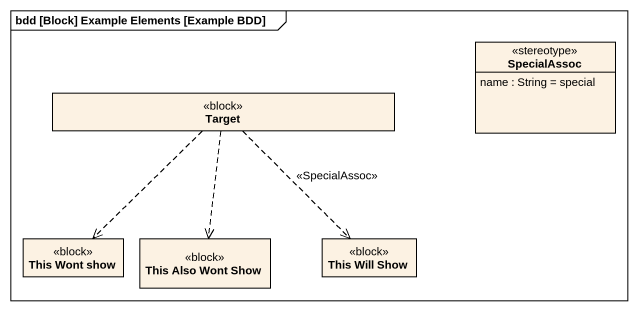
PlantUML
@startuml
mainframe bdd [Block] Example Elements [Example BDD]
hide circle
hide empty members
class SpecialAssoc <<stereotype>> {
  name : String = special
}
class Target <<block>>
class "This Wont show" as This_Wont_show <<block>>
class "This Also Wont Show" as This_Also_Wont_Show <<block>>
class "This Will Show" as This_Will_Show <<block>>
Target ..> This_Wont_show
Target ..> This_Also_Wont_Show
Target ..> This_Will_Show : <<SpecialAssoc>>
@enduml
